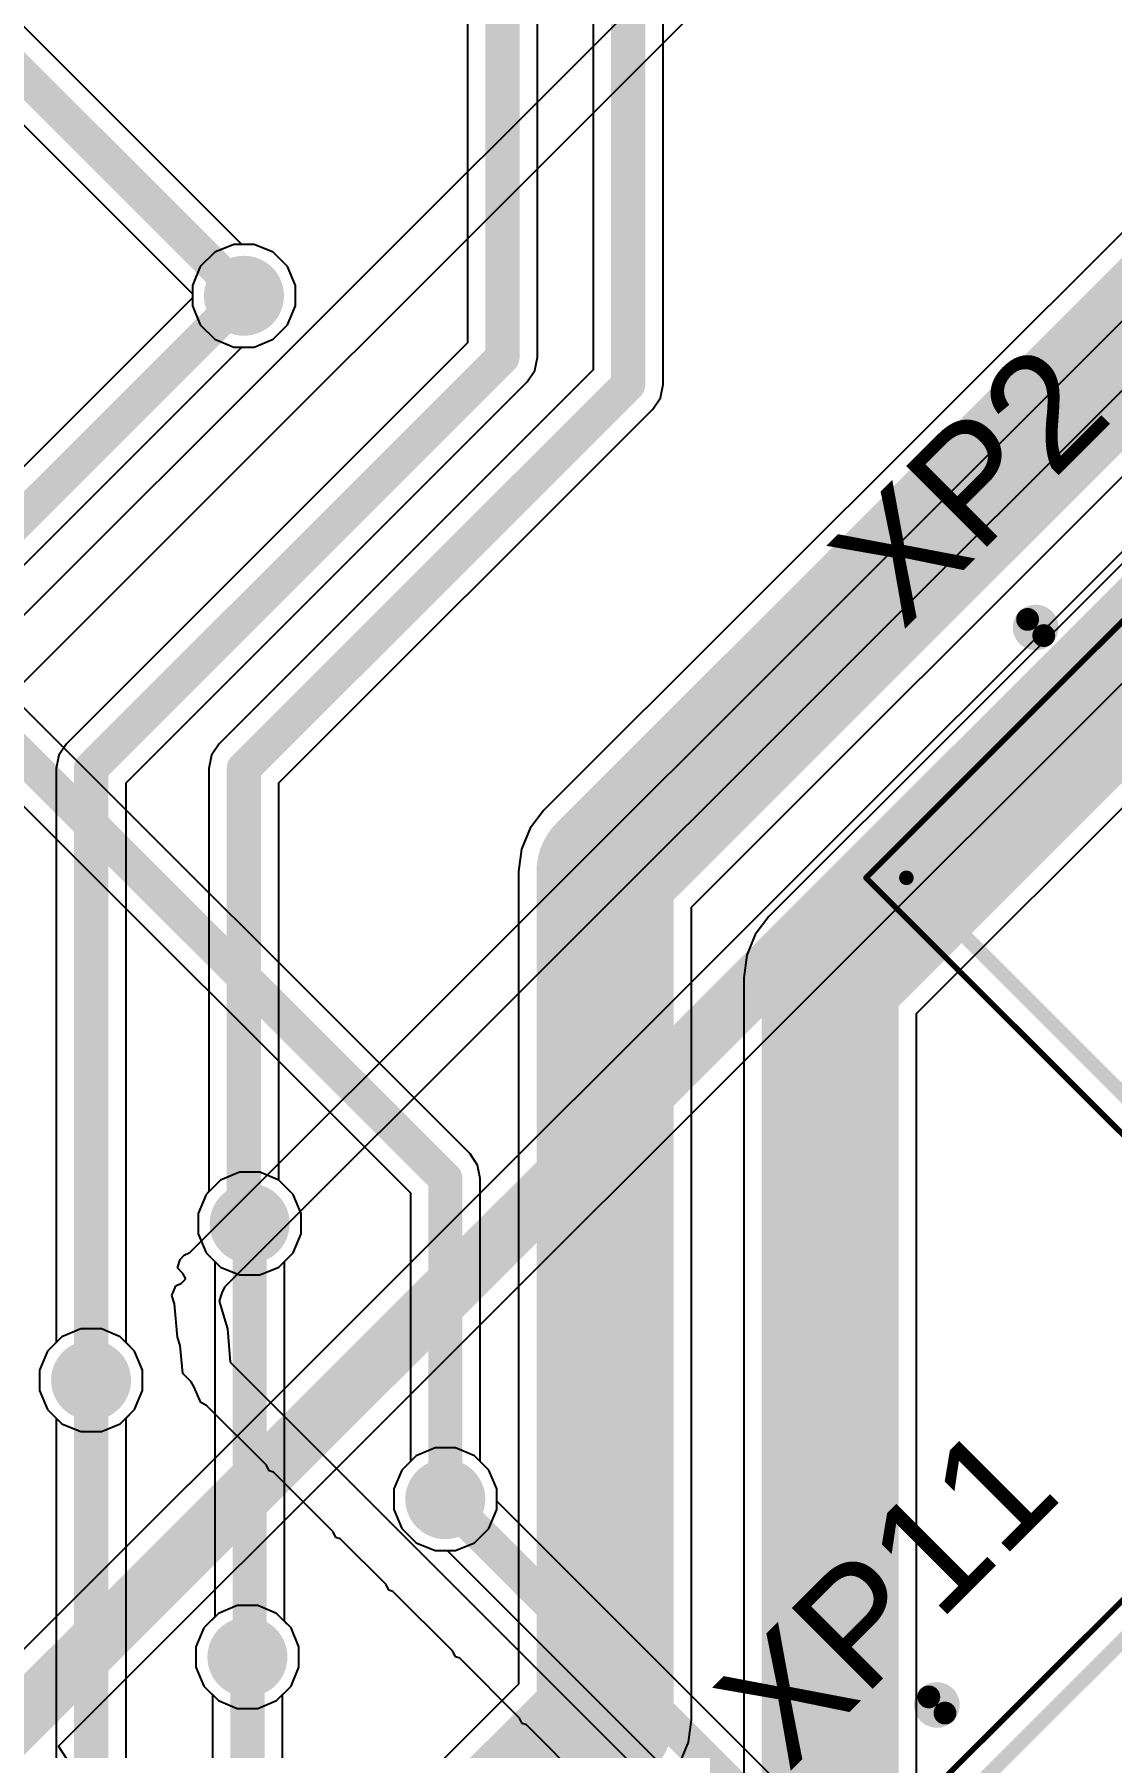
# Model space of a CAD drawing. Header units: millimetres. Extents: x 95 to 305, y 96 to 295.
# Drawn here: x 159.4 to 168.83, y 175.22 to 190.23 of the extents above; entities that cross this region are included whole.
import ezdxf

# ---------------------------------------------------------------- set-up
doc = ezdxf.new("R2010")
doc.units = ezdxf.units.MM
for name, color, linetype in [('BottomLayer', 5, 'Continuous'), ('BottomOverlay', 54, 'Continuous'), ('BottomSolder', 6, 'Continuous'), ('Mechanical13', 56, 'Continuous'), ('Mechanical15', 56, 'Continuous'), ('MultiLayer', 9, 'Continuous'), ('PadHoleLayer', 156, 'Continuous'), ('TopLayer', 1, 'Continuous'), ('TopOverlay', 2, 'Continuous'), ('TopSolder', 216, 'Continuous'), ('ViaHoleLayer', 16, 'Continuous')]:
    doc.layers.add(name, color=color, linetype=linetype)
doc.styles.add('Arial', font='arial.ttf', dxfattribs={"height": 0.2})

# ---------------------------------------------------------------- blocks, each defined once
blk = doc.blocks.new('JST_XH_4_41')
at = {"layer": 'BottomLayer'}
blk.add_hatch(color=5, dxfattribs=at).paths.add_polyline_path([(-4.504, 0.229), (-2.996, 0.229), (-2.996, -1.279), (-4.504, -1.279)])
h = blk.add_hatch(color=5, dxfattribs=at)
edge = h.paths.add_edge_path()
edge.add_arc((-1.25, -0.525), 0.754, 0, 360)
h = blk.add_hatch(color=5, dxfattribs=at)
edge = h.paths.add_edge_path()
edge.add_arc((1.25, -0.525), 0.754, 0, 360)
h = blk.add_hatch(color=5, dxfattribs=at)
edge = h.paths.add_edge_path()
edge.add_arc((3.75, -0.525), 0.754, 0, 360)
at = {"layer": 'BottomSolder'}
blk.add_hatch(color=6, dxfattribs=at).paths.add_polyline_path([(-4.554, 0.279), (-2.946, 0.279), (-2.946, -1.329), (-4.554, -1.329)])
h = blk.add_hatch(color=6, dxfattribs=at)
edge = h.paths.add_edge_path()
edge.add_arc((-1.25, -0.525), 0.804, 0, 360)
h = blk.add_hatch(color=6, dxfattribs=at)
edge = h.paths.add_edge_path()
edge.add_arc((1.25, -0.525), 0.804, 0, 360)
h = blk.add_hatch(color=6, dxfattribs=at)
edge = h.paths.add_edge_path()
edge.add_arc((3.75, -0.525), 0.804, 0, 360)
at = {"layer": 'MultiLayer'}
h = blk.add_hatch(color=9, dxfattribs=at)
edge = h.paths.add_edge_path()
edge.add_arc((-1.25, -0.525), 0.754, 0, 360)
h = blk.add_hatch(color=9, dxfattribs=at)
edge = h.paths.add_edge_path()
edge.add_arc((1.25, -0.525), 0.754, 0, 360)
h = blk.add_hatch(color=9, dxfattribs=at)
edge = h.paths.add_edge_path()
edge.add_arc((3.75, -0.525), 0.754, 0, 360)
at = {"layer": 'PadHoleLayer'}
h = blk.add_hatch(color=156, dxfattribs=at)
edge = h.paths.add_edge_path()
edge.add_arc((-3.75, -0.525), 0.5, 0, 360)
h = blk.add_hatch(color=156, dxfattribs=at)
edge = h.paths.add_edge_path()
edge.add_arc((-1.25, -0.525), 0.5, 0, 360)
h = blk.add_hatch(color=156, dxfattribs=at)
edge = h.paths.add_edge_path()
edge.add_arc((1.25, -0.525), 0.5, 0, 360)
h = blk.add_hatch(color=156, dxfattribs=at)
edge = h.paths.add_edge_path()
edge.add_arc((3.75, -0.525), 0.5, 0, 360)
at = {"layer": 'TopLayer'}
blk.add_hatch(color=1, dxfattribs=at).paths.add_polyline_path([(-4.504, 0.229), (-2.996, 0.229), (-2.996, -1.279), (-4.504, -1.279)])
h = blk.add_hatch(color=1, dxfattribs=at)
edge = h.paths.add_edge_path()
edge.add_arc((-1.25, -0.525), 0.754, 0, 360)
h = blk.add_hatch(color=1, dxfattribs=at)
edge = h.paths.add_edge_path()
edge.add_arc((1.25, -0.525), 0.754, 0, 360)
h = blk.add_hatch(color=1, dxfattribs=at)
edge = h.paths.add_edge_path()
edge.add_arc((3.75, -0.525), 0.754, 0, 360)
at = {"layer": 'TopSolder'}
blk.add_hatch(color=216, dxfattribs=at).paths.add_polyline_path([(-4.554, 0.279), (-2.946, 0.279), (-2.946, -1.329), (-4.554, -1.329)])
h = blk.add_hatch(color=216, dxfattribs=at)
edge = h.paths.add_edge_path()
edge.add_arc((-1.25, -0.525), 0.804, 0, 360)
h = blk.add_hatch(color=216, dxfattribs=at)
edge = h.paths.add_edge_path()
edge.add_arc((1.25, -0.525), 0.804, 0, 360)
h = blk.add_hatch(color=216, dxfattribs=at)
edge = h.paths.add_edge_path()
edge.add_arc((3.75, -0.525), 0.804, 0, 360)
at = {"layer": 'Mechanical13', "const_width": 0.127}
for points in [[(-6.2, 2.875), (6.2, 2.875)], [(-6.2, -2.875), (-6.2, 2.875)], [(6.2, -2.875), (6.2, 2.875)], [(-6.2, -2.875), (6.2, -2.875)]]:
    blk.add_lwpolyline(points, dxfattribs=at)
at = {"layer": 'Mechanical13'}
for points, const_width in [([(-6.232, 2.875, 1), (-6.168, 2.875, 1)], 0.0635), ([(-6.232, 2.875, 1), (-6.168, 2.875, 1)], 0.0635), ([(6.168, 2.875, 1), (6.232, 2.875, 1)], 0.0635), ([(6.168, 2.875, 1), (6.232, 2.875, 1)], 0.0635), ([(-6.85, -0.525, 1), (-7.05, -0.525, 1)], 0.2), ([(-7.1, -0.525, 1), (-7, -0.525, 1)], 0.1), ([(-6.9, -0.525, 1), (-6.8, -0.525, 1)], 0.1), ([(-6.232, -2.875, 1), (-6.168, -2.875, 1)], 0.0635), ([(-6.232, -2.875, 1), (-6.168, -2.875, 1)], 0.0635), ([(6.168, -2.875, 1), (6.232, -2.875, 1)], 0.0635), ([(6.168, -2.875, 1), (6.232, -2.875, 1)], 0.0635)]:
    blk.add_lwpolyline(points, format="xyb", close=True, dxfattribs=dict(at, const_width=const_width))
at = {"layer": 'Mechanical15', "const_width": 0.05}
for points in [[(-6.45, 3.125), (6.45, 3.125)], [(-6.45, -3.125), (-6.45, 3.125)], [(6.45, -3.125), (6.45, 3.125)], [(-6.45, -3.125), (6.45, -3.125)]]:
    blk.add_lwpolyline(points, dxfattribs=at)
at = {"layer": 'Mechanical15', "const_width": 0.025}
for points in [[(-6.462, 3.125, 1), (-6.438, 3.125, 1)], [(-6.462, 3.125, 1), (-6.438, 3.125, 1)], [(6.438, 3.125, 1), (6.462, 3.125, 1)], [(6.438, 3.125, 1), (6.462, 3.125, 1)], [(-6.462, -3.125, 1), (-6.438, -3.125, 1)], [(-6.462, -3.125, 1), (-6.438, -3.125, 1)], [(6.438, -3.125, 1), (6.462, -3.125, 1)], [(6.438, -3.125, 1), (6.462, -3.125, 1)]]:
    blk.add_lwpolyline(points, format="xyb", close=True, dxfattribs=at)
at = {"layer": 'TopOverlay', "const_width": 0.127}
for points in [[(-6.2, 2.875), (6.2, 2.875)], [(-6.2, -2.875), (-6.2, 2.875)], [(6.2, -2.875), (6.2, 2.875)], [(-6.2, -2.875), (6.2, -2.875)]]:
    blk.add_lwpolyline(points, dxfattribs=at)
at = {"layer": 'TopOverlay'}
for points, const_width in [([(-6.232, 2.875, 1), (-6.168, 2.875, 1)], 0.0635), ([(-6.232, 2.875, 1), (-6.168, 2.875, 1)], 0.0635), ([(6.168, 2.875, 1), (6.232, 2.875, 1)], 0.0635), ([(6.168, 2.875, 1), (6.232, 2.875, 1)], 0.0635), ([(-6.85, -0.525, 1), (-7.05, -0.525, 1)], 0.2), ([(-7.1, -0.525, 1), (-7, -0.525, 1)], 0.1), ([(-6.9, -0.525, 1), (-6.8, -0.525, 1)], 0.1), ([(-6.232, -2.875, 1), (-6.168, -2.875, 1)], 0.0635), ([(-6.232, -2.875, 1), (-6.168, -2.875, 1)], 0.0635), ([(6.168, -2.875, 1), (6.232, -2.875, 1)], 0.0635), ([(6.168, -2.875, 1), (6.232, -2.875, 1)], 0.0635)]:
    blk.add_lwpolyline(points, format="xyb", close=True, dxfattribs=dict(at, const_width=const_width))
blk = doc.blocks.new('JST_XH_8_48')
at = {"layer": 'Mechanical13', "const_width": 0.127}
for points in [[(-11.2, -2.367), (-11.2, 3.383)], [(-11.2, -2.367), (11.2, -2.367)]]:
    blk.add_lwpolyline(points, dxfattribs=at)
at = {"layer": 'Mechanical13'}
for points, const_width in [([(-11.85, -0.017, 1), (-12.05, -0.017, 1)], 0.2), ([(-12.1, -0.017, 1), (-12, -0.017, 1)], 0.1), ([(-11.9, -0.017, 1), (-11.8, -0.017, 1)], 0.1), ([(-11.232, -2.367, 1), (-11.168, -2.367, 1)], 0.0635), ([(-11.232, -2.367, 1), (-11.168, -2.367, 1)], 0.0635)]:
    blk.add_lwpolyline(points, format="xyb", close=True, dxfattribs=dict(at, const_width=const_width))
at = {"layer": 'Mechanical15', "const_width": 0.05}
for points in [[(-11.45, -2.617), (-11.45, 3.633)], [(-11.45, -2.617), (11.45, -2.617)]]:
    blk.add_lwpolyline(points, dxfattribs=at)
at = {"layer": 'Mechanical15', "const_width": 0.025}
blk.add_lwpolyline([(-11.462, -2.617, 1), (-11.438, -2.617, 1)], format="xyb", close=True, dxfattribs=at)
blk.add_lwpolyline([(-11.462, -2.617, 1), (-11.438, -2.617, 1)], format="xyb", close=True, dxfattribs=at)
at = {"layer": 'TopOverlay', "const_width": 0.127}
for points in [[(-11.2, -2.367), (-11.2, 3.383)], [(-11.2, -2.367), (11.2, -2.367)]]:
    blk.add_lwpolyline(points, dxfattribs=at)
at = {"layer": 'TopOverlay'}
for points, const_width in [([(-11.85, -0.017, 1), (-12.05, -0.017, 1)], 0.2), ([(-12.1, -0.017, 1), (-12, -0.017, 1)], 0.1), ([(-11.9, -0.017, 1), (-11.8, -0.017, 1)], 0.1), ([(-11.232, -2.367, 1), (-11.168, -2.367, 1)], 0.0635), ([(-11.232, -2.367, 1), (-11.168, -2.367, 1)], 0.0635)]:
    blk.add_lwpolyline(points, format="xyb", close=True, dxfattribs=dict(at, const_width=const_width))

msp = doc.modelspace()

# ---------------------------------------------------------------- hatches: boundary and pattern name
at = {"layer": 'BottomLayer'}
h = msp.add_hatch(color=5, dxfattribs=at)
edge = h.paths.add_edge_path()
edge.add_arc((161.238, 187.939), 0.3, 0, 360)
h = msp.add_hatch(color=5, dxfattribs=at)
edge = h.paths.add_edge_path()
edge.add_arc((161.288, 179.814), 0.3, 0, 360)
h = msp.add_hatch(color=5, dxfattribs=at)
edge = h.paths.add_edge_path()
edge.add_arc((159.9, 178.442), 0.3, 0, 360)
h = msp.add_hatch(color=5, dxfattribs=at)
edge = h.paths.add_edge_path()
edge.add_arc((163, 177.4), 0.3, 0, 360)
h = msp.add_hatch(color=5, dxfattribs=at)
edge = h.paths.add_edge_path()
edge.add_arc((161.268, 176.018), 0.3, 0, 360)
at = {"layer": 'BottomSolder'}
h = msp.add_hatch(color=6, dxfattribs=at)
edge = h.paths.add_edge_path()
edge.add_arc((161.238, 187.939), 0.35, 0, 360)
h = msp.add_hatch(color=6, dxfattribs=at)
edge = h.paths.add_edge_path()
edge.add_arc((161.288, 179.814), 0.35, 0, 360)
h = msp.add_hatch(color=6, dxfattribs=at)
edge = h.paths.add_edge_path()
edge.add_arc((159.9, 178.442), 0.35, 0, 360)
h = msp.add_hatch(color=6, dxfattribs=at)
edge = h.paths.add_edge_path()
edge.add_arc((163, 177.4), 0.35, 0, 360)
h = msp.add_hatch(color=6, dxfattribs=at)
edge = h.paths.add_edge_path()
edge.add_arc((161.268, 176.018), 0.35, 0, 360)
at = {"layer": 'TopLayer'}
h = msp.add_hatch(color=1, dxfattribs=at)
edge = h.paths.add_edge_path()
edge.add_arc((161.238, 187.939), 0.3, 0, 360)
h = msp.add_hatch(color=1, dxfattribs=at)
edge = h.paths.add_edge_path()
edge.add_arc((161.288, 179.814), 0.3, 0, 360)
h = msp.add_hatch(color=1, dxfattribs=at)
edge = h.paths.add_edge_path()
edge.add_arc((159.9, 178.442), 0.3, 0, 360)
h = msp.add_hatch(color=1, dxfattribs=at)
edge = h.paths.add_edge_path()
edge.add_arc((163, 177.4), 0.3, 0, 360)
h = msp.add_hatch(color=1, dxfattribs=at)
edge = h.paths.add_edge_path()
edge.add_arc((161.268, 176.018), 0.3, 0, 360)
at = {"layer": 'TopSolder'}
h = msp.add_hatch(color=216, dxfattribs=at)
edge = h.paths.add_edge_path()
edge.add_arc((161.238, 187.939), 0.35, 0, 360)
h = msp.add_hatch(color=216, dxfattribs=at)
edge = h.paths.add_edge_path()
edge.add_arc((161.288, 179.814), 0.35, 0, 360)
h = msp.add_hatch(color=216, dxfattribs=at)
edge = h.paths.add_edge_path()
edge.add_arc((159.9, 178.442), 0.35, 0, 360)
h = msp.add_hatch(color=216, dxfattribs=at)
edge = h.paths.add_edge_path()
edge.add_arc((163, 177.4), 0.35, 0, 360)
h = msp.add_hatch(color=216, dxfattribs=at)
edge = h.paths.add_edge_path()
edge.add_arc((161.268, 176.018), 0.35, 0, 360)
at = {"layer": 'ViaHoleLayer'}
h = msp.add_hatch(color=16, dxfattribs=at)
edge = h.paths.add_edge_path()
edge.add_arc((161.238, 187.939), 0.15, 0, 360)
h = msp.add_hatch(color=16, dxfattribs=at)
edge = h.paths.add_edge_path()
edge.add_arc((161.288, 179.814), 0.15, 0, 360)
h = msp.add_hatch(color=16, dxfattribs=at)
edge = h.paths.add_edge_path()
edge.add_arc((159.9, 178.442), 0.15, 0, 360)
h = msp.add_hatch(color=16, dxfattribs=at)
edge = h.paths.add_edge_path()
edge.add_arc((163, 177.4), 0.15, 0, 360)
h = msp.add_hatch(color=16, dxfattribs=at)
edge = h.paths.add_edge_path()
edge.add_arc((161.268, 176.018), 0.15, 0, 360)

# ---------------------------------------------------------------- linework, layer by layer
at = {"layer": 'BottomLayer'}
for p, q in [((161.22, 188.389), (155.606, 194.004)), ((155.084, 193.661), (160.788, 187.956)), ((169.82, 189.39), (163.863, 183.433)), ((163.216, 180.425), (155.202, 188.439)), ((161.327, 188.389), (161.22, 188.389)), ((161.493, 188.321), (161.327, 188.389)), ((161.619, 188.194), (161.493, 188.321)), ((161.688, 188.029), (161.619, 188.194)), ((161.688, 187.85), (161.688, 188.029)), ((165.154, 182.584), (170.668, 188.099)), ((154.769, 188.007), (162.694, 180.082)), ((160.788, 187.956), (160.788, 187.85)), ((160.788, 187.85), (160.856, 187.684)), ((161.619, 187.684), (161.688, 187.85)), ((160.856, 187.684), (160.983, 187.558)), ((161.493, 187.558), (161.619, 187.684)), ((170.952, 187.622), (165.832, 182.502)), ((160.983, 187.558), (161.148, 187.489)), ((161.148, 187.489), (161.327, 187.489)), ((161.327, 187.489), (161.493, 187.558)), ((167.124, 181.654), (171.801, 186.331)), ((163.863, 183.433), (163.742, 183.276)), ((163.742, 183.276), (163.667, 183.093)), ((163.667, 183.093), (163.641, 182.898)), ((163.641, 182.898), (163.641, 175.781)), ((165.154, 175.467), (165.154, 182.584)), ((165.832, 182.502), (165.712, 182.346)), ((165.712, 182.346), (165.637, 182.163)), ((165.637, 182.163), (165.611, 181.967)), ((165.611, 181.967), (165.611, 174.158)), ((167.124, 174.158), (167.124, 181.654)), ((163.283, 180.325), (163.216, 180.425)), ((163.216, 180.425), (163.216, 180.425)), ((161.199, 180.264), (161.033, 180.195)), ((161.378, 180.264), (161.199, 180.264)), ((161.543, 180.195), (161.378, 180.264)), ((163.306, 180.208), (163.283, 180.325)), ((160.907, 180.069), (160.838, 179.903)), ((161.033, 180.195), (160.907, 180.069)), ((161.67, 180.069), (161.543, 180.195)), ((161.738, 179.903), (161.67, 180.069)), ((162.694, 180.082), (162.694, 177.731)), ((163.306, 177.731), (163.306, 180.208)), ((160.838, 179.903), (160.838, 179.724)), ((161.738, 179.724), (161.738, 179.903)), ((160.838, 179.724), (160.907, 179.559)), ((161.67, 179.559), (161.738, 179.724)), ((160.907, 179.559), (160.982, 179.483)), ((160.982, 179.483), (160.982, 176.369)), ((161.594, 179.483), (161.67, 179.559)), ((161.594, 176.329), (161.594, 179.483)), ((159.81, 178.892), (159.645, 178.823)), ((159.99, 178.892), (159.81, 178.892)), ((160.155, 178.823), (159.99, 178.892)), ((159.645, 178.823), (159.519, 178.697)), ((160.281, 178.697), (160.155, 178.823)), ((159.519, 178.697), (159.45, 178.531)), ((160.35, 178.531), (160.281, 178.697)), ((159.45, 178.531), (159.45, 178.352)), ((160.35, 178.352), (160.35, 178.531)), ((159.45, 178.352), (159.519, 178.187)), ((160.281, 178.187), (160.35, 178.352)), ((159.519, 178.187), (159.594, 178.111)), ((159.594, 178.111), (159.594, 175.062)), ((160.206, 178.111), (160.281, 178.187)), ((160.206, 175.062), (160.206, 178.111)), ((162.694, 177.731), (162.619, 177.655)), ((163.381, 177.655), (163.306, 177.731)), ((162.619, 177.655), (162.55, 177.49)), ((163.45, 177.49), (163.381, 177.655)), ((162.55, 177.49), (162.55, 177.31)), ((163.45, 177.31), (163.45, 177.49)), ((162.55, 177.31), (162.619, 177.145)), ((163.381, 177.145), (163.45, 177.31)), ((162.619, 177.145), (162.745, 177.019)), ((163.255, 177.019), (163.381, 177.145)), ((162.745, 177.019), (162.91, 176.95)), ((162.91, 176.95), (163.09, 176.95)), ((163.09, 176.95), (163.255, 177.019)), ((160.982, 176.369), (160.887, 176.273)), ((161.65, 176.273), (161.594, 176.329)), ((160.887, 176.273), (160.818, 176.108)), ((161.718, 176.108), (161.65, 176.273)), ((160.818, 176.108), (160.818, 175.929)), ((161.718, 175.929), (161.718, 176.108)), ((160.818, 175.929), (160.887, 175.764)), ((161.65, 175.764), (161.718, 175.929)), ((160.887, 175.764), (161.014, 175.637)), ((161.523, 175.637), (161.65, 175.764)), ((163.641, 175.781), (162.565, 174.705)), ((161.014, 175.637), (161.179, 175.568)), ((161.179, 175.568), (161.358, 175.568)), ((161.358, 175.568), (161.523, 175.637)), ((165.128, 175.272), (165.154, 175.467)), ((165.154, 175.467), (165.154, 175.467)), ((165.053, 175.089), (165.128, 175.272))]:
    msp.add_line(p, q, dxfattribs=at)
for points, const_width in [([(155.3, 193.877), (161.238, 187.939)], 0.3), ([(164.398, 182.898), (170.355, 188.855)], 1.2), ([(154.561, 188.647), (163, 180.208)], 0.3), ([(166.367, 181.967), (171.487, 187.087)], 1.2), ([(164.398, 175.467), (164.398, 182.898)], 1.2), ([(166.367, 173.845), (166.367, 181.967)], 1.2), ([(163, 177.4), (163, 180.208)], 0.3), ([(161.288, 176.038), (161.288, 179.814)], 0.3), ([(159.9, 174.731), (159.9, 178.442)], 0.3), ([(161.268, 176.018), (161.288, 176.038)], 0.3), ([(163.1, 174.17), (164.398, 175.467)], 1.2)]:
    msp.add_lwpolyline(points, dxfattribs=dict(at, const_width=const_width))
for points, const_width in [([(161.163, 187.939, 1), (161.313, 187.939, 1)], 0.15), ([(164.098, 182.898, 1), (164.698, 182.898, 1)], 0.6), ([(164.098, 182.898, 1), (164.698, 182.898, 1)], 0.6), ([(166.067, 181.967, 1), (166.667, 181.967, 1)], 0.6), ([(166.067, 181.967, 1), (166.667, 181.967, 1)], 0.6), ([(162.925, 180.208, 1), (163.075, 180.208, 1)], 0.15), ([(162.925, 180.208, 1), (163.075, 180.208, 1)], 0.15), ([(161.213, 179.814, 1), (161.363, 179.814, 1)], 0.15), ([(159.825, 178.442, 1), (159.975, 178.442, 1)], 0.15), ([(162.925, 177.4, 1), (163.075, 177.4, 1)], 0.15), ([(161.193, 176.018, 1), (161.343, 176.018, 1)], 0.15), ([(161.213, 176.038, 1), (161.363, 176.038, 1)], 0.15), ([(161.213, 176.038, 1), (161.363, 176.038, 1)], 0.15), ([(164.098, 175.467, 1), (164.698, 175.467, 1)], 0.6), ([(164.098, 175.467, 1), (164.698, 175.467, 1)], 0.6)]:
    msp.add_lwpolyline(points, format="xyb", close=True, dxfattribs=dict(at, const_width=const_width))
at = {"layer": 'BottomOverlay'}
for p, q in [((156.615, 182.445), (172.922, 198.752)), ((173.275, 198.521), (156.846, 182.092)), ((160.765, 179.56), (174.76, 193.556)), ((175.149, 193.337), (161.069, 179.256)), ((160.655, 179.427), (160.68, 179.5)), ((160.68, 179.5), (160.716, 179.536)), ((160.716, 179.536), (160.765, 179.56)), ((160.704, 179.378), (160.655, 179.427)), ((160.692, 179.293), (160.728, 179.329)), ((160.728, 179.329), (160.704, 179.378)), ((160.606, 179.183), (160.643, 179.268)), ((160.631, 179.11), (160.606, 179.183)), ((160.643, 179.268), (160.692, 179.293)), ((161.045, 179.208), (161.02, 179.135)), ((161.069, 179.256), (161.045, 179.208)), ((160.655, 178.818), (160.631, 179.11)), ((161.02, 179.135), (161.093, 178.891)), ((161.093, 178.891), (161.118, 178.599)), ((160.68, 178.745), (160.655, 178.818)), ((160.704, 178.502), (160.68, 178.745)), ((161.118, 178.599), (178.435, 161.281)), ((160.777, 178.429), (160.704, 178.502)), ((160.801, 178.38), (160.777, 178.429)), ((160.862, 178.246), (160.801, 178.38)), ((160.911, 178.222), (160.862, 178.246)), ((161.434, 177.698), (160.911, 178.222)), ((161.458, 177.65), (161.434, 177.698)), ((161.495, 177.638), (161.458, 177.65)), ((162.018, 177.114), (161.495, 177.638)), ((162.043, 177.066), (162.018, 177.114)), ((162.079, 177.054), (162.043, 177.066)), ((162.481, 176.652), (162.079, 177.054)), ((162.505, 176.603), (162.481, 176.652)), ((162.541, 176.591), (162.505, 176.603)), ((163.065, 176.068), (162.541, 176.591)), ((163.089, 176.019), (163.065, 176.068)), ((163.126, 176.007), (163.089, 176.019)), ((163.649, 175.484), (163.126, 176.007)), ((163.673, 175.435), (163.649, 175.484)), ((163.71, 175.423), (163.673, 175.435)), ((164.233, 174.899), (163.71, 175.423))]:
    msp.add_line(p, q, dxfattribs=at)
at = {"layer": 'TopLayer'}
for p, q in [((164.906, 187.162), (164.906, 198.971)), ((164.294, 198.844), (164.294, 187.289)), ((163.806, 187.4), (163.806, 197.571)), ((163.194, 197.444), (163.194, 187.527)), ((160.983, 188.321), (160.856, 188.194)), ((161.148, 188.389), (160.983, 188.321)), ((161.327, 188.389), (161.148, 188.389)), ((161.493, 188.321), (161.327, 188.389)), ((161.619, 188.194), (161.493, 188.321)), ((160.856, 188.194), (160.788, 188.029)), ((161.688, 188.029), (161.619, 188.194)), ((160.788, 188.029), (160.788, 187.922)), ((161.688, 187.85), (161.688, 188.029)), ((160.788, 187.922), (153.384, 180.518)), ((161.619, 187.684), (161.688, 187.85)), ((161.493, 187.558), (161.619, 187.684)), ((153.906, 180.175), (161.22, 187.489)), ((163.194, 187.527), (159.684, 184.016)), ((161.22, 187.489), (161.327, 187.489)), ((161.327, 187.489), (161.493, 187.558)), ((164.294, 187.289), (161.022, 184.016)), ((163.716, 187.184), (163.783, 187.283)), ((163.783, 187.283), (163.806, 187.4)), ((160.206, 183.673), (163.716, 187.184)), ((163.716, 187.184), (163.716, 187.184)), ((164.883, 187.045), (164.906, 187.162)), ((164.816, 186.946), (164.883, 187.045)), ((161.544, 183.673), (164.816, 186.946)), ((164.816, 186.946), (164.816, 186.946)), ((169.354, 186.13), (153.287, 170.064)), ((159.614, 175.237), (169.825, 185.448)), ((159.684, 184.016), (159.617, 183.917)), ((161.022, 184.016), (160.955, 183.917)), ((159.617, 183.917), (159.594, 183.8)), ((160.955, 183.917), (160.932, 183.8)), ((159.594, 183.8), (159.594, 183.8)), ((159.594, 183.8), (159.594, 178.772)), ((160.206, 178.772), (160.206, 183.673)), ((160.932, 183.8), (160.932, 183.8)), ((160.932, 183.8), (160.932, 180.094)), ((161.544, 180.195), (161.544, 183.673)), ((160.907, 180.069), (160.838, 179.903)), ((160.932, 180.094), (160.907, 180.069)), ((161.67, 180.069), (161.544, 180.195)), ((161.738, 179.903), (161.67, 180.069)), ((160.838, 179.903), (160.838, 179.724)), ((161.738, 179.724), (161.738, 179.903)), ((160.838, 179.724), (160.907, 179.559)), ((161.67, 179.559), (161.738, 179.724)), ((160.907, 179.559), (161.033, 179.432)), ((161.543, 179.432), (161.67, 179.559)), ((161.033, 179.432), (161.199, 179.364)), ((161.199, 179.364), (161.378, 179.364)), ((161.378, 179.364), (161.543, 179.432)), ((159.594, 178.772), (159.519, 178.697)), ((160.281, 178.697), (160.206, 178.772)), ((159.519, 178.697), (159.45, 178.531)), ((160.35, 178.531), (160.281, 178.697)), ((159.45, 178.531), (159.45, 178.352)), ((160.35, 178.352), (160.35, 178.531)), ((159.45, 178.352), (159.519, 178.187)), ((160.281, 178.187), (160.35, 178.352)), ((159.519, 178.187), (159.645, 178.06)), ((160.155, 178.06), (160.281, 178.187)), ((159.645, 178.06), (159.81, 177.992)), ((159.81, 177.992), (159.99, 177.992)), ((159.99, 177.992), (160.155, 178.06)), ((162.91, 177.85), (162.745, 177.781)), ((163.09, 177.85), (162.91, 177.85)), ((163.255, 177.781), (163.09, 177.85)), ((162.745, 177.781), (162.619, 177.655)), ((163.381, 177.655), (163.255, 177.781)), ((162.619, 177.655), (162.55, 177.49)), ((163.45, 177.49), (163.381, 177.655)), ((162.55, 177.49), (162.55, 177.31)), ((163.45, 177.383), (163.45, 177.49)), ((184.227, 156.606), (163.45, 177.383)), ((162.55, 177.31), (162.619, 177.145)), ((162.619, 177.145), (162.745, 177.019)), ((162.745, 177.019), (162.91, 176.95)), ((162.91, 176.95), (163.017, 176.95)), ((163.017, 176.95), (183.884, 156.084)), ((161.179, 176.468), (161.014, 176.4)), ((161.358, 176.468), (161.179, 176.468)), ((161.523, 176.4), (161.358, 176.468)), ((161.014, 176.4), (160.887, 176.273)), ((161.65, 176.273), (161.523, 176.4)), ((160.887, 176.273), (160.818, 176.108)), ((161.718, 176.108), (161.65, 176.273)), ((160.818, 176.108), (160.818, 175.929)), ((161.718, 175.929), (161.718, 176.108)), ((160.818, 175.929), (160.887, 175.764)), ((161.65, 175.764), (161.718, 175.929)), ((160.887, 175.764), (160.963, 175.688)), ((161.574, 175.688), (161.65, 175.764)), ((160.963, 175.688), (160.963, 167.832)), ((161.574, 167.958), (161.574, 175.688)), ((159.686, 175.13), (159.614, 175.237))]:
    msp.add_line(p, q, dxfattribs=at)
for points, const_width in [([(164.6, 187.162), (164.6, 198.971)], 0.3), ([(163.5, 187.4), (163.5, 197.571)], 0.3), ([(153.6, 180.301), (161.238, 187.939)], 0.3), ([(159.9, 183.8), (163.5, 187.4)], 0.3), ([(161.238, 183.8), (164.6, 187.162)], 0.3), ([(153.576, 169.776), (170, 186.2)], 0.5), ([(159.9, 178.442), (159.9, 183.8)], 0.3), ([(161.238, 179.864), (161.238, 183.8)], 0.3), ([(161.238, 179.864), (161.288, 179.814)], 0.3), ([(163, 177.4), (184.1, 156.3)], 0.3), ([(161.268, 167.832), (161.268, 176.018)], 0.3)]:
    msp.add_lwpolyline(points, dxfattribs=dict(at, const_width=const_width))
at = {"layer": 'TopLayer', "const_width": 0.15}
for points in [[(161.163, 187.939, 1), (161.313, 187.939, 1)], [(163.425, 187.4, 1), (163.575, 187.4, 1)], [(163.425, 187.4, 1), (163.575, 187.4, 1)], [(164.525, 187.162, 1), (164.675, 187.162, 1)], [(164.525, 187.162, 1), (164.675, 187.162, 1)], [(159.825, 183.8, 1), (159.975, 183.8, 1)], [(159.825, 183.8, 1), (159.975, 183.8, 1)], [(161.163, 183.8, 1), (161.313, 183.8, 1)], [(161.163, 183.8, 1), (161.313, 183.8, 1)], [(161.163, 179.864, 1), (161.313, 179.864, 1)], [(161.163, 179.864, 1), (161.313, 179.864, 1)], [(161.213, 179.814, 1), (161.363, 179.814, 1)], [(159.825, 178.442, 1), (159.975, 178.442, 1)], [(162.925, 177.4, 1), (163.075, 177.4, 1)], [(161.193, 176.018, 1), (161.343, 176.018, 1)]]:
    msp.add_lwpolyline(points, format="xyb", close=True, dxfattribs=at)

# ---------------------------------------------------------------- block references
at = {"rotation": 315}
for name, p in [('JST_XH_8_48', (176.628, 176.596)), ('JST_XH_4_41', (172.587, 171.055))]:
    msp.add_blockref(name, p, dxfattribs=at)

# ---------------------------------------------------------------- texts
at = {"layer": 'TopOverlay', "style": 'Arial'}
for s, p in [('XP2', (167, 185)), ('XP11', (166, 175))]:
    msp.add_text(s, height=1, rotation=45, dxfattribs=at).set_placement(p)

doc.saveas('drawing.dxf')
